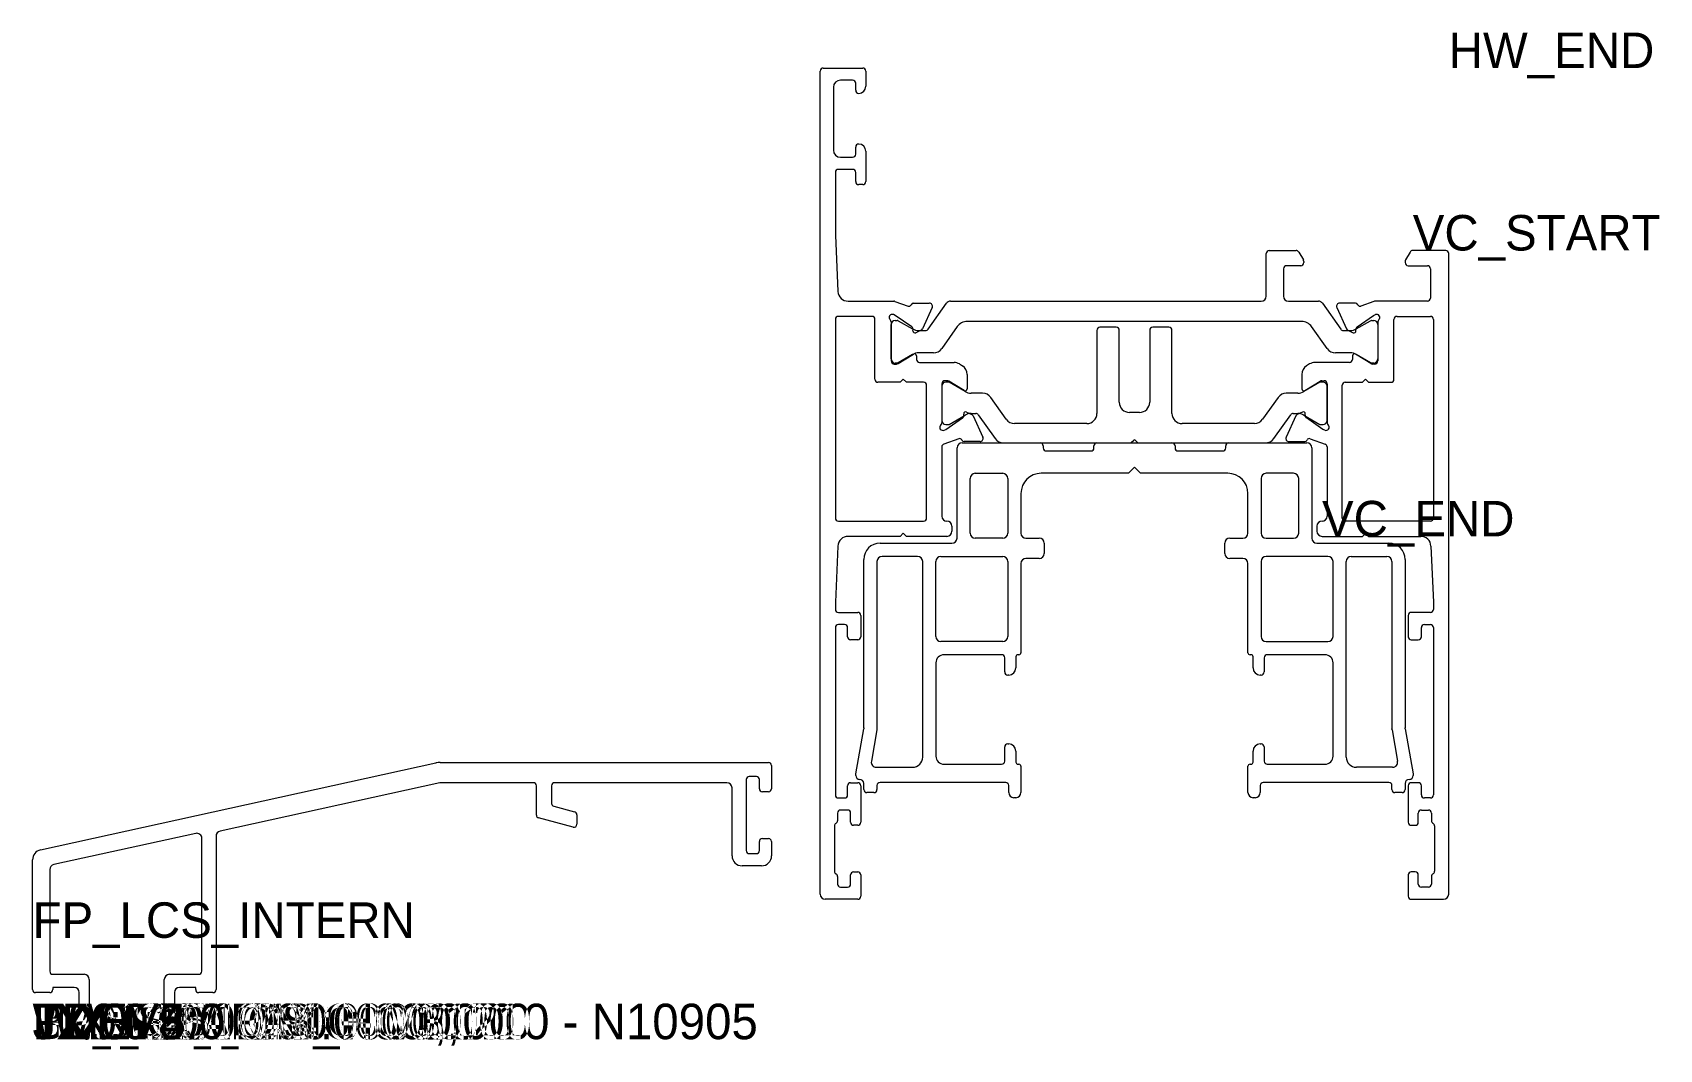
# Model space of a CAD drawing. Header units: metres. Extents: x 0 to 160, y -1 to 99.
import ezdxf

# ---------------------------------------------------------------- set-up
doc = ezdxf.new("R2010")
doc.units = ezdxf.units.M

msp = doc.modelspace()

# ---------------------------------------------------------------- linework, layer by layer
for p, q in [((77.7, 14.302869), (77.7, 95.502869)), ((78, 95.802869), (81.9, 95.802869)), ((82.2, 95.502869), (82.2, 94.002869)), ((79, 93.902869), (79, 87.702869)), ((80.9, 94.602869), (79.7, 94.602869)), ((81.2, 93.602869), (81.2, 94.302869)), ((79.7, 87.002869), (80.9, 87.002869)), ((81.2, 87.302869), (81.2, 88.002869)), ((82.2, 87.602869), (82.2, 84.602869)), ((79.2, 85.502869), (79.2, 79.302869)), ((80.9, 85.802869), (79.5, 85.802869)), ((81.2, 84.602869), (81.2, 85.502869)), ((81.9, 84.302869), (81.5, 84.302869)), ((79.2, 79.302869), (79.454613, 73.757007)), ((121.7, 73.302869), (121.7, 77.502869)), ((122, 77.802869), (124.649445, 77.802869)), ((124.909252, 77.652869), (125.359808, 76.872484)), ((135.890748, 77.652869), (135.440192, 76.872485)), ((139.4, 77.802869), (136.150555, 77.802869)), ((139.7, 14.302869), (139.7, 77.502869)), ((123.4, 76.002869), (123.4, 73.302869)), ((125.1, 76.302869), (123.7, 76.302869)), ((125.4, 76.722484), (125.4, 76.602869)), ((135.4, 76.722485), (135.4, 76.602869)), ((135.7, 76.302869), (137.6, 76.302869)), ((137.9, 76.002869), (137.9, 73.102869)), ((80.453561, 72.802869), (84.969479, 72.802869)), ((85.070993, 72.785172), (86.371317, 72.317586)), ((86.885214, 72.597305), (88.464142, 72.607762)), ((88.342348, 70.029708), (90.153103, 72.591471)), ((90.561403, 72.802869), (121.2, 72.802869)), ((123.9, 72.802869), (126.838597, 72.802869)), ((127.246897, 72.591471), (129.057652, 70.029708)), ((130.514786, 72.597305), (128.935857, 72.607762)), ((132.329007, 72.785172), (131.028683, 72.317586)), ((137.6, 72.802869), (132.430521, 72.802869)), ((79.2, 71.002869), (79.2, 51.403432)), ((82.8, 71.302869), (79.5, 71.302869)), ((83.1, 65.103432), (83.1, 71.002869)), ((84.7, 70.756218), (84.7, 66.903432)), ((85.104736, 71.396158), (84.922027, 71.477505)), ((85.1, 70.902869), (85.306444, 70.902869)), ((86.733493, 70.271692), (85.104736, 71.396158)), ((85.406389, 70.876106), (86.814999, 70.063446)), ((88.738855, 72.182787), (87.790205, 70.077271)), ((125.195752, 70.802867), (92.204248, 70.802867)), ((128.661144, 72.182787), (129.609794, 70.077271)), ((130.585001, 70.063446), (131.993611, 70.876106)), ((130.666507, 70.271692), (132.295264, 71.396158)), ((132.093555, 70.902869), (132.3, 70.902869)), ((132.295264, 71.396158), (132.477973, 71.477505)), ((132.7, 70.756218), (132.7, 66.903432)), ((134.3, 65.103432), (134.3, 71.002869)), ((134.6, 71.302869), (137.9, 71.302869)), ((138.2, 71.002869), (138.2, 51.403432)), ((84.7, 67.102869), (84.7, 70.502869)), ((86.852774, 69.88555), (86.862076, 70.000645)), ((87.645269, 69.92946), (87.137846, 69.688741)), ((87.414666, 69.902869), (88.097368, 69.902869)), ((91.224328, 70.295513), (89.690594, 68.125664)), ((105, 69.926413), (105, 61.726413)), ((106.9, 70.226413), (105.3, 70.226413)), ((107.2, 62.826413), (107.2, 69.926413)), ((110.2, 69.926413), (110.2, 62.826413)), ((112.1, 70.226413), (110.5, 70.226413)), ((112.4, 61.726413), (112.4, 69.926413)), ((127.709406, 68.125664), (126.175671, 70.295513)), ((129.302632, 69.902869), (129.985334, 69.902869)), ((129.754731, 69.92946), (130.262153, 69.688741)), ((130.547226, 69.88555), (130.537924, 70.000645)), ((132.7, 70.502869), (132.7, 67.102869)), ((85.377496, 66.647367), (86.895798, 67.574142)), ((86.814999, 67.542292), (85.406389, 66.729632)), ((88.873995, 67.702869), (87.414666, 67.702869)), ((129.985334, 67.702869), (128.526005, 67.702869)), ((132.022504, 66.647367), (130.504202, 67.574142)), ((131.993611, 66.729632), (130.585001, 67.542292)), ((85, 66.603432), (85.221193, 66.603432)), ((85.306444, 66.702869), (85.1, 66.702869)), ((87.2, 67.403432), (87.2, 67.053432)), ((87.5, 66.753432), (90.913234, 66.753432)), ((91.434243, 66.606983), (91.72101, 66.43194)), ((125.965756, 66.606983), (125.67899, 66.43194)), ((129.9, 66.753432), (126.486766, 66.753432)), ((130.2, 67.403432), (130.2, 67.053432)), ((132.3, 66.702869), (132.093555, 66.702869)), ((132.4, 66.603432), (132.178807, 66.603432)), ((85.6, 64.803432), (83.4, 64.803432)), ((85.9, 65.103432), (85.6, 64.803432)), ((86.2, 64.803432), (85.9, 65.103432)), ((87.9, 64.803432), (86.2, 64.803432)), ((88.2, 51.403432), (88.2, 64.503432)), ((89.7, 64.652806), (89.7, 60.80002)), ((89.7, 64.426413), (89.7, 61.026413)), ((90.221193, 64.952806), (90, 64.952806)), ((90.306444, 64.826413), (90.1, 64.826413)), ((91.895798, 63.982096), (90.377496, 64.908871)), ((91.988333, 63.88699), (90.406389, 64.79965)), ((92.2, 65.578389), (92.2, 64.152806)), ((125.2, 65.578389), (125.2, 64.152806)), ((126.993611, 64.79965), (125.411667, 63.88699)), ((125.504202, 63.982096), (127.022504, 64.908871)), ((127.3, 64.826413), (127.093555, 64.826413)), ((127.178807, 64.952806), (127.4, 64.952806)), ((127.7, 64.652806), (127.7, 60.80002)), ((127.7, 61.026413), (127.7, 64.426413)), ((129.2, 51.403432), (129.2, 64.503432)), ((129.5, 64.803432), (131.2, 64.803432)), ((131.2, 64.803432), (131.5, 65.103432)), ((131.5, 65.103432), (131.8, 64.803432)), ((131.8, 64.803432), (134, 64.803432)), ((93.718814, 63.726413), (92.588, 63.726413)), ((96.058235, 61.149208), (94.535414, 63.303617)), ((122.864586, 63.303617), (121.341765, 61.149208)), ((124.812, 63.726413), (123.681186, 63.726413)), ((90.104736, 60.16008), (91.733493, 61.284546)), ((90.406389, 60.653176), (91.988333, 61.565835)), ((91.862076, 61.555593), (91.852774, 61.670688)), ((92.137846, 61.867497), (92.645269, 61.626778)), ((92.588, 61.726413), (93.045738, 61.726413)), ((92.790205, 61.478967), (93.738855, 59.373451)), ((93.290718, 61.599574), (94.952049, 59.249208)), ((109.2, 61.826413), (108.2, 61.826413)), ((122.447951, 59.249208), (124.109282, 61.599574)), ((124.609794, 61.478967), (123.661144, 59.373451)), ((124.354262, 61.726413), (124.812, 61.726413)), ((125.262153, 61.867497), (124.754731, 61.626778)), ((125.411667, 61.565835), (126.993611, 60.653176)), ((125.537924, 61.555593), (125.547226, 61.670688)), ((127.295264, 60.16008), (125.666507, 61.284546)), ((89.922027, 60.078733), (90.104736, 60.16008)), ((90.1, 60.626413), (90.306444, 60.626413)), ((104, 60.726413), (96.874834, 60.726413)), ((120.525165, 60.726413), (113.4, 60.726413)), ((127.093555, 60.626413), (127.3, 60.626413)), ((127.477973, 60.078733), (127.295264, 60.16008)), ((89.7, 58.426731), (89.7, 51.603432)), ((91.371317, 59.238652), (89.898486, 58.709034)), ((91.2, 49.426413), (91.2, 58.326413)), ((91.7, 58.826413), (99.4, 58.826413)), ((93.464142, 58.948476), (91.885214, 58.958933)), ((95.768648, 58.826413), (108.317157, 58.826413)), ((99.7, 58.526413), (99.7, 58.326413)), ((100, 58.026413), (104.4, 58.026413)), ((104.7, 58.326413), (104.7, 58.526413)), ((105, 58.826413), (112.4, 58.826413)), ((108.317157, 58.826413), (108.387868, 58.855702)), ((108.387868, 58.855702), (108.629289, 59.097123)), ((108.770711, 59.097123), (109.012132, 58.855702)), ((109.012132, 58.855702), (109.082843, 58.826413)), ((109.082843, 58.826413), (121.631352, 58.826413)), ((112.7, 58.526413), (112.7, 58.326413)), ((113, 58.026413), (117.4, 58.026413)), ((117.7, 58.326413), (117.7, 58.526413)), ((118, 58.826413), (125.7, 58.826413)), ((123.935857, 58.948476), (125.514786, 58.958933)), ((126.028683, 59.238652), (127.501514, 58.709034)), ((126.2, 58.326413), (126.2, 49.426413)), ((127.7, 58.426731), (127.7, 51.603432)), ((108.7, 56.426413), (108.1, 55.826413)), ((109.3, 55.826413), (108.7, 56.426413)), ((92.5, 49.926413), (92.5, 55.326413)), ((93, 55.826413), (95.7, 55.826413)), ((96.2, 55.326413), (96.2, 49.926413)), ((108.1, 55.826413), (99.5, 55.826413)), ((117.9, 55.826413), (109.3, 55.826413)), ((121.2, 55.326413), (121.2, 49.926413)), ((124.4, 55.826413), (121.7, 55.826413)), ((124.9, 49.926413), (124.9, 55.326413)), ((97.5, 53.826413), (97.5, 49.926413)), ((119.9, 49.926413), (119.9, 53.826413)), ((79.5, 51.103432), (87.9, 51.103432)), ((85.9, 49.903432), (85.6, 49.603432)), ((86.2, 49.603432), (85.9, 49.903432)), ((90.7, 50.603432), (90.7, 50.103432)), ((126.7, 50.603432), (126.7, 50.103432)), ((137.9, 51.103432), (129.5, 51.103432)), ((131.2, 49.603432), (131.5, 49.903432)), ((131.5, 49.903432), (131.8, 49.603432)), ((79.454613, 48.649294), (79.2, 43.103432)), ((85.6, 49.603432), (80.453561, 49.603432)), ((83.6, 48.926413), (90.7, 48.926413)), ((90.2, 49.603432), (86.2, 49.603432)), ((95.7, 49.426413), (93, 49.426413)), ((98, 49.426413), (99.3, 49.426413)), ((99.8, 48.926413), (99.8, 47.926413)), ((117.6, 47.926413), (117.6, 48.926413)), ((118.1, 49.426413), (119.4, 49.426413)), ((121.7, 49.426413), (124.4, 49.426413)), ((126.7, 48.926413), (133.8, 48.926413)), ((127.2, 49.603432), (131.2, 49.603432)), ((131.8, 49.603432), (136.946439, 49.603432)), ((137.945387, 48.649294), (138.2, 43.103432)), ((82, 30.71533), (82, 47.326413)), ((83.3, 47.126413), (83.3, 30.601595)), ((87.309723, 47.626413), (83.8, 47.626413)), ((87.809723, 27.826413), (87.809723, 47.126413)), ((89.109723, 39.726413), (89.109723, 47.126413)), ((89.609723, 47.626413), (95.7, 47.626413)), ((96.2, 47.126413), (96.2, 39.726413)), ((97.5, 46.926413), (97.5, 38.126413)), ((99.3, 47.426413), (98, 47.426413)), ((119.4, 47.426413), (118.1, 47.426413)), ((119.9, 38.126413), (119.9, 46.926413)), ((121.2, 47.126413), (121.2, 39.726413)), ((127.790277, 47.626413), (121.7, 47.626413)), ((128.290277, 39.726413), (128.290277, 47.126413)), ((129.590277, 27.826413), (129.590277, 47.126413)), ((130.090277, 47.626413), (133.6, 47.626413)), ((134.1, 47.126413), (134.1, 30.601595)), ((135.4, 47.326413), (135.4, 30.71533)), ((79.2, 43.103432), (79.2, 42.402869)), ((79.5, 42.102869), (81.4, 42.102869)), ((81.7, 41.802869), (81.7, 39.702869)), ((135.7, 41.802869), (135.7, 39.702869)), ((137.9, 42.102869), (136, 42.102869)), ((138.2, 43.103432), (138.2, 42.402869)), ((79.2, 40.602869), (79.2, 24.102869)), ((80.1, 40.902869), (79.5, 40.902869)), ((80.4, 39.702869), (80.4, 40.602869)), ((137, 39.702869), (137, 40.602869)), ((137.3, 40.902869), (137.9, 40.902869)), ((138.2, 40.602869), (138.2, 24.102869)), ((81.4, 39.402869), (80.7, 39.402869)), ((95.7, 39.226413), (89.609723, 39.226413)), ((121.7, 39.226413), (127.790277, 39.226413)), ((136, 39.402869), (136.7, 39.402869)), ((89.109723, 37.126413), (89.109723, 27.926413)), ((95.6, 37.926413), (89.909723, 37.926413)), ((95.9, 36.226413), (95.9, 37.626413)), ((97, 37.726413), (97, 36.626413)), ((97.3, 37.926413), (97.2, 37.926413)), ((120.2, 37.926413), (120.1, 37.926413)), ((120.4, 36.626413), (120.4, 37.726413)), ((121.5, 37.626413), (121.5, 36.226413)), ((127.490277, 37.926413), (121.8, 37.926413)), ((128.290277, 27.926413), (128.290277, 37.126413)), ((96.3, 35.926413), (96.2, 35.926413)), ((121.2, 35.926413), (121.1, 35.926413)), ((81.207596, 26.17764), (81.992404, 30.628506)), ((82, 30.71533), (81.992404, 30.628506)), ((83.292404, 30.514771), (82.745519, 27.413237)), ((83.3, 30.601595), (83.292404, 30.514771)), ((134.107596, 30.514771), (134.1, 30.601595)), ((134.107596, 30.514771), (134.65448, 27.413237)), ((135.407596, 30.628506), (135.4, 30.71533)), ((135.407596, 30.628506), (136.192404, 26.17764)), ((96.2, 29.126413), (96.3, 29.126413)), ((121.1, 29.126413), (121.2, 29.126413)), ((40.215482, 27.302869), (72.6, 27.302869)), ((95.9, 27.426413), (95.9, 28.826413)), ((97, 28.426413), (97, 27.326413)), ((120.4, 27.326413), (120.4, 28.426413)), ((121.5, 28.826413), (121.5, 27.426413)), ((0.785062, 18.672779), (39.785604, 27.256124)), ((71.4, 25.90457), (70.7, 25.90457)), ((72.9, 27.002869), (72.9, 24.70457)), ((81.2, 26.090816), (81.207596, 26.17764)), ((81.2, 26.026413), (81.2, 26.090816)), ((83.237923, 26.826413), (86.809723, 26.826413)), ((89.909723, 27.126413), (95.6, 27.126413)), ((97.2, 27.126413), (97.3, 27.126413)), ((97.5, 26.926413), (97.5, 24.326413)), ((119.9, 24.326413), (119.9, 26.926413)), ((120.1, 27.126413), (120.2, 27.126413)), ((121.8, 27.126413), (127.490277, 27.126413)), ((134.162076, 26.826413), (130.590277, 26.826413)), ((136.192404, 26.17764), (136.2, 26.090816)), ((136.2, 26.090816), (136.2, 26.026413)), ((40.162383, 25.291183), (18.492531, 20.522023)), ((49.400016, 25.302869), (40.269852, 25.302869)), ((49.700016, 22.113897), (49.700016, 25.002869)), ((51.200016, 25.002869), (51.200016, 23.264887)), ((68.5, 25.302869), (51.500016, 25.302869)), ((69, 18.10457), (69, 24.802869)), ((70.4, 25.60457), (70.4, 18.60457)), ((71.7, 24.70457), (71.7, 25.60457)), ((72.6, 24.40457), (72, 24.40457)), ((80.4, 24.102869), (80.4, 25.002869)), ((80.7, 25.302869), (81.4, 25.302869)), ((81.7, 25.002869), (81.7, 21.402869)), ((82, 24.626413), (82, 25.226413)), ((83, 24.326413), (82.3, 24.326413)), ((83.3, 25.026413), (83.3, 24.626413)), ((96, 25.326413), (83.6, 25.326413)), ((96.3, 24.326413), (96.3, 25.026413)), ((121.1, 25.026413), (121.1, 24.326413)), ((133.8, 25.326413), (121.4, 25.326413)), ((134.1, 24.626413), (134.1, 25.026413)), ((135.1, 24.326413), (134.4, 24.326413)), ((135.4, 25.226413), (135.4, 24.626413)), ((135.7, 25.002869), (135.7, 21.402869)), ((136.7, 25.302869), (136, 25.302869)), ((137, 24.102869), (137, 25.002869)), ((51.42237, 22.975109), (53.477662, 22.424396)), ((79.5, 23.802869), (80.1, 23.802869)), ((80.4, 22.602869), (79.702022, 22.602869)), ((97, 23.826413), (96.8, 23.826413)), ((120.6, 23.826413), (120.4, 23.826413)), ((137, 22.602869), (137.697977, 22.602869)), ((137.9, 23.802869), (137.3, 23.802869)), ((53.32237, 20.913092), (49.92237, 21.824119)), ((53.700016, 22.134618), (53.700016, 21.202869)), ((79.102022, 21.033254), (79.102022, 16.572485)), ((79.402022, 22.302869), (79.402022, 21.552869)), ((80.7, 21.402869), (80.7, 22.302869)), ((81.4, 21.102869), (81, 21.102869)), ((136, 21.102869), (136.4, 21.102869)), ((136.7, 21.402869), (136.7, 22.302869)), ((137.997977, 22.302869), (137.997977, 21.552869)), ((138.297977, 21.033254), (138.297977, 16.572485)), ((16.092531, 20.301004), (2.092847, 17.219916)), ((16.7, 6.7), (16.7, 19.81269)), ((18.1, 20.033709), (18.1, 4.9)), ((71.7, 18.60457), (71.7, 19.50457)), ((72, 19.80457), (72.6, 19.80457)), ((72.9, 19.50457), (72.9, 18.10457)), ((0, 4.9), (0, 17.696151)), ((70.7, 18.30457), (71.4, 18.30457)), ((1.700317, 16.731602), (1.700317, 6.7)), ((71.9, 17.10457), (70, 17.10457)), ((79.402022, 16.052869), (79.402022, 15.302869)), ((80.7, 15.302869), (80.7, 16.202869)), ((81, 16.502869), (81.4, 16.502869)), ((81.7, 16.202869), (81.7, 14.102869)), ((135.7, 16.202869), (135.7, 14.102869)), ((136.4, 16.502869), (136, 16.502869)), ((136.7, 15.302869), (136.7, 16.202869)), ((137.997977, 16.052869), (137.997977, 15.302869)), ((79.702022, 15.002869), (80.4, 15.002869)), ((137.697977, 15.002869), (137, 15.002869)), ((81.4, 13.802869), (78.2, 13.802869)), ((136, 13.802869), (139.2, 13.802869)), ((4.100317, 5.1), (2, 5.1)), ((2, 5.1), (2, 4.9)), ((2.000317, 6.4), (5.100317, 6.4)), ((5.600317, 5.9), (5.600317, 0.3)), ((13, 0.3), (13, 5.9)), ((13.5, 6.4), (16.4, 6.4)), ((16.1, 5.1), (14.5, 5.1)), ((16.1, 4.9), (16.1, 5.1)), ((1.7, 4.6), (0.3, 4.6)), ((4.600317, 3.192589), (4.600317, 4.6)), ((14, 4.6), (14, 3.192589)), ((17.8, 4.6), (16.4, 4.6)), ((5.040205, 0.150528), (4.089054, 1.83166)), ((4.203326, 2.671334), (4.512449, 2.980457)), ((14.511263, 1.83166), (13.560112, 0.150528)), ((14.087868, 2.980457), (14.396991, 2.671334))]:
    msp.add_line(p, q)
for centre, radius, start, end in [((78, 95.502869), 0.3, 90, 180), ((81.9, 95.502869), 0.3, 0, 90), ((79.7, 93.902869), 0.7, 90, 180), ((80.9, 94.302869), 0.3, 0, 90), ((81.5, 93.602869), 0.3, 180, 270), ((81.5, 94.002869), 0.7, 270, 0), ((81.5, 88.002869), 0.3, 90, 180), ((81.5, 87.602869), 0.7, 0, 90), ((79.7, 87.702869), 0.7, 180, 270), ((80.9, 87.302869), 0.3, 270, 0), ((79.5, 85.502869), 0.3, 90, 180), ((80.9, 85.502869), 0.3, 0, 90), ((81.5, 84.602869), 0.3, 180, 270), ((81.9, 84.602869), 0.3, 270, 0), ((122, 77.502869), 0.3, 90, 180), ((124.649445, 77.502869), 0.3, 30, 90), ((136.150555, 77.502869), 0.3, 90, 150), ((139.4, 77.502869), 0.3, 0, 90), ((123.7, 76.002869), 0.3, 90, 180), ((125.1, 76.602869), 0.3, 270, 0), ((125.1, 76.722484), 0.3, 0, 30), ((135.7, 76.722485), 0.3, 150, 180), ((135.7, 76.602869), 0.3, 180, 270), ((137.6, 76.002869), 0.3, 0, 90), ((80.453561, 73.802869), 1, 182.62863, 270), ((84.969479, 72.502869), 0.3, 70.221829, 90), ((86.450836, 72.538724), 0.235, 250.221829, 336), ((86.886771, 72.36231), 0.235, 90, 156), ((88.466129, 72.307769), 0.3, 335.379459, 90), ((90.561403, 72.302869), 0.5, 90, 144.745828), ((121.2, 73.302869), 0.5, 270, 0), ((123.9, 73.302869), 0.5, 180, 270), ((126.838597, 72.302869), 0.5, 35.254172, 90), ((128.93387, 72.307769), 0.3, 90, 204.620541), ((130.513229, 72.36231), 0.235, 24, 90), ((130.949164, 72.538724), 0.235, 204, 289.778171), ((132.430521, 72.502869), 0.3, 90, 109.778171), ((137.6, 73.102869), 0.3, 270, 0), ((79.5, 71.002869), 0.3, 90, 180), ((82.8, 71.002869), 0.3, 0, 90), ((84.800025, 71.203423), 0.300009, 66.004713, 228.187329), ((84.4, 70.756218), 0.3, 0, 48.187329), ((85.1, 70.502869), 0.4, 90, 180), ((85.306444, 70.702869), 0.2, 60.018361, 90), ((92.204248, 69.602867), 1.2, 90, 144.745828), ((125.195752, 69.602867), 1.2, 35.254172, 90), ((132.093555, 70.702869), 0.2, 90, 119.981639), ((132.3, 70.502869), 0.4, 0, 90), ((132.599975, 71.203423), 0.300009, 311.812671, 113.995287), ((133, 70.756218), 0.3, 131.812671, 180), ((134.6, 71.002869), 0.3, 90, 180), ((137.9, 71.002869), 0.3, 0, 90), ((86.563051, 70.024812), 0.3, 355.379459, 55.379459), ((87.414666, 71.102869), 1.2, 240.018361, 270), ((87.052124, 69.869439), 0.2, 175.379459, 295.379459), ((87.516686, 70.200507), 0.3, 295.379459, 335.745828), ((88.097368, 70.202869), 0.3, 270, 324.745828), ((105.3, 69.926413), 0.3, 90, 180), ((106.9, 69.926413), 0.3, 0, 90), ((110.5, 69.926413), 0.3, 90, 180), ((112.1, 69.926413), 0.3, 0, 90), ((129.302632, 70.202869), 0.3, 215.254172, 270), ((129.883314, 70.200507), 0.3, 204.254172, 244.620541), ((129.985334, 71.102869), 1.2, 270, 299.981639), ((130.347876, 69.869439), 0.2, 244.620541, 4.620541), ((130.836949, 70.024812), 0.3, 124.620541, 184.620541), ((87.414666, 66.502869), 1.2, 90, 119.981639), ((87, 67.403432), 0.2, 0, 121.4), ((88.873995, 68.702869), 1, 270, 324.745828), ((128.526005, 68.702869), 1, 215.254172, 270), ((129.985334, 66.502869), 1.2, 60.018361, 90), ((130.4, 67.403432), 0.2, 58.6, 180), ((85.1, 67.102869), 0.4, 180, 270), ((85, 66.903432), 0.3, 180, 270), ((85.221193, 66.903432), 0.3, 270, 301.4), ((85.306444, 66.902869), 0.2, 270, 299.981639), ((87.5, 67.053432), 0.3, 180, 270), ((90.913234, 65.753432), 1, 58.6, 90), ((91.2, 65.578389), 1, 0, 58.6), ((126.2, 65.578389), 1, 121.4, 180), ((126.486766, 65.753432), 1, 90, 121.4), ((129.9, 67.053432), 0.3, 270, 0), ((132.093555, 66.902869), 0.2, 240.018361, 270), ((132.178807, 66.903432), 0.3, 238.6, 270), ((132.3, 67.102869), 0.4, 270, 0), ((132.4, 66.903432), 0.3, 270, 0), ((83.4, 65.103432), 0.3, 180, 270), ((87.9, 64.503432), 0.3, 0, 90), ((90, 64.652806), 0.3, 90, 180), ((90.1, 64.426413), 0.4, 90, 180), ((90.221193, 64.652806), 0.3, 58.6, 90), ((90.306444, 64.626413), 0.2, 60.018361, 90), ((127.093555, 64.626413), 0.2, 90, 119.981639), ((127.178807, 64.652806), 0.3, 90, 121.4), ((127.3, 64.426413), 0.4, 0, 90), ((127.4, 64.652806), 0.3, 0, 90), ((129.5, 64.503432), 0.3, 90, 180), ((134, 65.103432), 0.3, 270, 0), ((92, 64.152806), 0.2, 238.6, 0), ((92.588, 64.926413), 1.2, 240.018361, 270), ((93.718814, 62.726413), 1, 35.254172, 90), ((108.2, 62.826413), 1, 180, 270), ((109.2, 62.826413), 1, 270, 0), ((123.681186, 62.726413), 1, 90, 144.745828), ((124.812, 64.926413), 1.2, 270, 299.981639), ((125.4, 64.152806), 0.2, 180, 301.4), ((90.1, 61.026413), 0.4, 180, 270), ((91.563051, 61.531426), 0.3, 304.620541, 4.620541), ((92.052124, 61.686799), 0.2, 64.620541, 184.620541), ((92.588, 60.526413), 1.2, 90, 119.981639), ((92.516686, 61.355731), 0.3, 24.254172, 64.620541), ((93.045738, 61.426413), 0.3, 35.254172, 90), ((96.874834, 61.726413), 1, 215.254172, 270), ((104, 61.726413), 1, 270, 0), ((113.4, 61.726413), 1, 180, 270), ((120.525165, 61.726413), 1, 270, 324.745828), ((124.354262, 61.426413), 0.3, 90, 144.745828), ((124.883314, 61.355731), 0.3, 115.379459, 155.745828), ((124.812, 60.526413), 1.2, 60.018361, 90), ((125.347876, 61.686799), 0.2, 355.379459, 115.379459), ((125.836949, 61.531426), 0.3, 175.379459, 235.379459), ((127.3, 61.026413), 0.4, 270, 0), ((89.800025, 60.352815), 0.300009, 131.812671, 293.995287), ((89.4, 60.80002), 0.3, 311.812671, 0), ((90.306444, 60.826413), 0.2, 270, 299.981639), ((127.093555, 60.826413), 0.2, 240.018361, 270), ((127.599975, 60.352815), 0.300009, 246.004713, 48.187329), ((128, 60.80002), 0.3, 180, 228.187329), ((90, 58.426731), 0.3, 109.778171, 180), ((91.7, 58.326413), 0.5, 90, 180), ((91.450836, 59.017514), 0.235, 24, 109.778171), ((91.886771, 59.193928), 0.235, 204, 270), ((93.466129, 59.248469), 0.3, 270, 24.620541), ((95.768648, 59.826413), 1, 215.254172, 270), ((99.4, 58.526413), 0.3, 0, 90), ((100, 58.326413), 0.3, 180, 270), ((104.4, 58.326413), 0.3, 270, 0), ((105, 58.526413), 0.3, 90, 180), ((108.7, 59.026413), 0.1, 45, 135), ((112.4, 58.526413), 0.3, 0, 90), ((113, 58.326413), 0.3, 180, 270), ((117.4, 58.326413), 0.3, 270, 0), ((118, 58.526413), 0.3, 90, 180), ((121.631352, 59.826413), 1, 270, 324.745828), ((123.93387, 59.248469), 0.3, 155.379459, 270), ((125.513229, 59.193928), 0.235, 270, 336), ((125.7, 58.326413), 0.5, 0, 90), ((125.949164, 59.017514), 0.235, 70.221829, 156), ((127.4, 58.426731), 0.3, 0, 70.221829), ((93, 55.326413), 0.5, 90, 180), ((95.7, 55.326413), 0.5, 0, 90), ((99.5, 53.826413), 2, 90, 180), ((117.9, 53.826413), 2, 0, 90), ((121.7, 55.326413), 0.5, 90, 180), ((124.4, 55.326413), 0.5, 0, 90), ((79.5, 51.403432), 0.3, 180, 270), ((87.9, 51.403432), 0.3, 270, 0), ((90.2, 51.603432), 0.5, 180, 270), ((127.2, 51.603432), 0.5, 270, 0), ((129.5, 51.403432), 0.3, 180, 270), ((137.9, 51.403432), 0.3, 270, 0), ((90.2, 50.603432), 0.5, 0, 90), ((90.2, 50.103432), 0.5, 270, 0), ((93, 49.926413), 0.5, 180, 270), ((95.7, 49.926413), 0.5, 270, 0), ((98, 49.926413), 0.5, 180, 270), ((119.4, 49.926413), 0.5, 270, 0), ((121.7, 49.926413), 0.5, 180, 270), ((124.4, 49.926413), 0.5, 270, 0), ((127.2, 50.603432), 0.5, 90, 180), ((127.2, 50.103432), 0.5, 180, 270), ((80.453561, 48.603432), 1, 90, 177.37137), ((83.6, 47.326413), 1.6, 90, 180), ((90.7, 49.426413), 0.5, 270, 0), ((99.3, 48.926413), 0.5, 0, 90), ((118.1, 48.926413), 0.5, 90, 180), ((126.7, 49.426413), 0.5, 180, 270), ((133.8, 47.326413), 1.6, 0, 90), ((136.946439, 48.603432), 1, 2.62863, 90), ((83.8, 47.126413), 0.5, 90, 180), ((87.309723, 47.126413), 0.5, 0, 90), ((89.609723, 47.126413), 0.5, 90, 180), ((95.7, 47.126413), 0.5, 0, 90), ((98, 46.926413), 0.5, 90, 180), ((99.3, 47.926413), 0.5, 270, 0), ((118.1, 47.926413), 0.5, 180, 270), ((119.4, 46.926413), 0.5, 0, 90), ((121.7, 47.126413), 0.5, 90, 180), ((127.790277, 47.126413), 0.5, 0, 90), ((130.090277, 47.126413), 0.5, 90, 180), ((133.6, 47.126413), 0.5, 0, 90), ((79.5, 42.402869), 0.3, 180, 270), ((81.4, 41.802869), 0.3, 0, 90), ((136, 41.802869), 0.3, 90, 180), ((137.9, 42.402869), 0.3, 270, 0), ((79.5, 40.602869), 0.3, 90, 180), ((80.1, 40.602869), 0.3, 0, 90), ((137.3, 40.602869), 0.3, 90, 180), ((137.9, 40.602869), 0.3, 0, 90), ((80.7, 39.702869), 0.3, 180, 270), ((81.4, 39.702869), 0.3, 270, 0), ((89.609723, 39.726413), 0.5, 180, 270), ((95.7, 39.726413), 0.5, 270, 0), ((121.7, 39.726413), 0.5, 180, 270), ((127.790277, 39.726413), 0.5, 270, 0), ((136, 39.702869), 0.3, 180, 270), ((136.7, 39.702869), 0.3, 270, 0), ((89.909723, 37.126413), 0.8, 90, 180), ((95.6, 37.626413), 0.3, 0, 90), ((97.2, 37.726413), 0.2, 90, 180), ((97.3, 38.126413), 0.2, 270, 0), ((120.1, 38.126413), 0.2, 180, 270), ((120.2, 37.726413), 0.2, 0, 90), ((121.8, 37.626413), 0.3, 90, 180), ((127.490277, 37.126413), 0.8, 0, 90), ((96.2, 36.226413), 0.3, 180, 270), ((96.3, 36.626413), 0.7, 270, 0), ((121.1, 36.626413), 0.7, 180, 270), ((121.2, 36.226413), 0.3, 270, 0), ((96.2, 28.826413), 0.3, 90, 180), ((96.3, 28.426413), 0.7, 0, 90), ((121.1, 28.426413), 0.7, 90, 180), ((121.2, 28.826413), 0.3, 0, 90), ((40.215482, 25.302869), 2, 90, 102.41194), ((72.6, 27.002869), 0.3, 0, 90), ((83.237923, 27.326413), 0.5, 170, 270), ((86.809723, 27.826413), 1, 270, 0), ((89.909723, 27.926413), 0.8, 180, 270), ((95.6, 27.426413), 0.3, 270, 0), ((97.2, 27.326413), 0.2, 180, 270), ((120.2, 27.326413), 0.2, 270, 0), ((121.8, 27.426413), 0.3, 180, 270), ((127.490277, 27.926413), 0.8, 270, 0), ((130.590277, 27.826413), 1, 180, 270), ((134.162076, 27.326413), 0.5, 270, 10), ((70.7, 25.60457), 0.3, 90, 180), ((71.4, 25.60457), 0.3, 0, 90), ((81.6, 26.026413), 0.4, 180, 270), ((97.3, 26.926413), 0.2, 0, 90), ((120.1, 26.926413), 0.2, 90, 180), ((135.8, 26.026413), 0.4, 270, 0), ((40.269852, 24.802869), 0.5, 90, 102.41194), ((49.400016, 25.002869), 0.3, 0, 90), ((51.500016, 25.002869), 0.3, 90, 180), ((68.5, 24.802869), 0.5, 0, 90), ((72, 24.70457), 0.3, 180, 270), ((72.6, 24.70457), 0.3, 270, 0), ((79.5, 24.102869), 0.3, 180, 270), ((80.1, 24.102869), 0.3, 270, 0), ((80.7, 25.002869), 0.3, 90, 180), ((81.4, 25.002869), 0.3, 0, 90), ((81.6, 25.226413), 0.4, 0, 90), ((82.3, 24.626413), 0.3, 180, 270), ((83, 24.626413), 0.3, 270, 0), ((83.6, 25.026413), 0.3, 90, 180), ((96, 25.026413), 0.3, 0, 90), ((96.8, 24.326413), 0.5, 180, 270), ((97, 24.326413), 0.5, 270, 0), ((120.4, 24.326413), 0.5, 180, 270), ((120.6, 24.326413), 0.5, 270, 0), ((121.4, 25.026413), 0.3, 90, 180), ((133.8, 25.026413), 0.3, 0, 90), ((134.4, 24.626413), 0.3, 180, 270), ((135.1, 24.626413), 0.3, 270, 0), ((135.8, 25.226413), 0.4, 90, 180), ((136, 25.002869), 0.3, 90, 180), ((136.7, 25.002869), 0.3, 0, 90), ((137.3, 24.102869), 0.3, 180, 270), ((137.9, 24.102869), 0.3, 270, 0), ((51.500016, 23.264887), 0.3, 180, 255), ((79.702022, 22.302869), 0.3, 90, 180), ((80.4, 22.302869), 0.3, 0, 90), ((137, 22.302869), 0.3, 90, 180), ((137.697977, 22.302869), 0.3, 0, 90), ((50.000016, 22.113897), 0.3, 180, 255), ((53.400016, 21.202869), 0.3, 255, 0), ((53.400016, 22.134618), 0.3, 0, 75), ((79.402022, 21.033254), 0.3, 120, 180), ((79.102022, 21.552869), 0.3, 300, 0), ((81, 21.402869), 0.3, 180, 270), ((81.4, 21.402869), 0.3, 270, 0), ((136, 21.402869), 0.3, 180, 270), ((136.4, 21.402869), 0.3, 270, 0), ((138.297977, 21.552869), 0.3, 180, 240), ((137.997977, 21.033254), 0.3, 0, 60), ((16.2, 19.81269), 0.5, 0, 102.41194), ((18.6, 20.033709), 0.5, 102.41194, 180), ((72, 19.50457), 0.3, 90, 180), ((72.6, 19.50457), 0.3, 0, 90), ((1, 17.696151), 1, 102.41194, 180), ((70, 18.10457), 1, 180, 270), ((70.7, 18.60457), 0.3, 180, 270), ((71.4, 18.60457), 0.3, 270, 0), ((71.9, 18.10457), 1, 270, 0), ((2.200317, 16.731602), 0.5, 102.41194, 180), ((79.402022, 16.572485), 0.3, 180, 240), ((79.102022, 16.052869), 0.3, 0, 60), ((81, 16.202869), 0.3, 90, 180), ((81.4, 16.202869), 0.3, 0, 90), ((136, 16.202869), 0.3, 90, 180), ((136.4, 16.202869), 0.3, 0, 90), ((138.297977, 16.052869), 0.3, 120, 180), ((137.997977, 16.572485), 0.3, 300, 0), ((79.702022, 15.302869), 0.3, 180, 270), ((80.4, 15.302869), 0.3, 270, 0), ((137, 15.302869), 0.3, 180, 270), ((137.697977, 15.302869), 0.3, 270, 0), ((78.2, 14.302869), 0.5, 180, 270), ((81.4, 14.102869), 0.3, 270, 0), ((136, 14.102869), 0.3, 180, 270), ((139.2, 14.302869), 0.5, 270, 0), ((2.000317, 6.7), 0.3, 180, 270), ((16.4, 6.7), 0.3, 270, 0), ((0.3, 4.9), 0.3, 180, 270), ((1.7, 4.9), 0.3, 270, 0), ((4.100317, 4.6), 0.5, 0, 90), ((5.100317, 5.9), 0.5, 0, 90), ((13.5, 5.9), 0.5, 90, 180), ((14.5, 4.6), 0.5, 90, 180), ((16.4, 4.9), 0.3, 180, 270), ((17.8, 4.9), 0.3, 270, 0), ((4.698301, 2.176359), 0.7, 135, 209.500322), ((4.300317, 3.192589), 0.3, 315, 0), ((14.3, 3.192589), 0.3, 180, 225), ((13.902016, 2.176359), 0.7, 330.499678, 45), ((5.300317, 0.3), 0.3, 209.883652, 0), ((13.3, 0.3), 0.3, 180, 330.116348)]:
    msp.add_arc(centre, radius, start, end)

# ---------------------------------------------------------------- texts
for tag, p in [('HW_END', (139.7, 95.802869)), ('VC_START', (136.150555, 77.802869)), ('VC_END', (127.2, 49.603432)), ('FP_LCS_INTERN', (0, 10)), ('WX:0', (0, 0)), ('WY:0', (0, 0)), ('WX:0', (0, 0)), ('WY:0', (0, 0)), ('JX:0', (0, 0)), ('JY:0', (0, 0)), ('JX:0', (0, 0)), ('JY:0', (0, 0)), ('TDEV3:0', (0, 0)), ('TDEV4:0', (0, 0)), ('TDEV5:0', (0, 0)), ('TDEV:0', (0, 0)), ('TDEV2:0', (0, 0)), ('TDEV3:0', (0, 0)), ('TDEV4:0', (0, 0)), ('TDEV5:0', (0, 0)), ('GLASS_MIN:0.000000', (0, 0)), ('GLASS_MAX:0.000000', (0, 0)), ('BL01:6500.000000,,1', (0, 0)), ('HW_START', (0, 0)), ('FP_LCS_ORIG', (0, 0)), ('MIN_VETRO:0', (0, 0)), ('MAX_VETRO:0', (0, 0)), ('DESC:U10140 - V31210 - N10905', (0, 0)), ('DENS:0', (0, 0)), ('MIN_VETRO:0', (0, 0)), ('MAX_VETRO:0', (0, 0)), ('PANE_WIDTH:57.5', (0, 0)), ('PANE_WIDTH:57.5', (0, 0)), ('FP_LCS_HOT', (10, 0))]:
    msp.add_attdef(tag, p, '', height=3.5)

doc.saveas('drawing.dxf')
